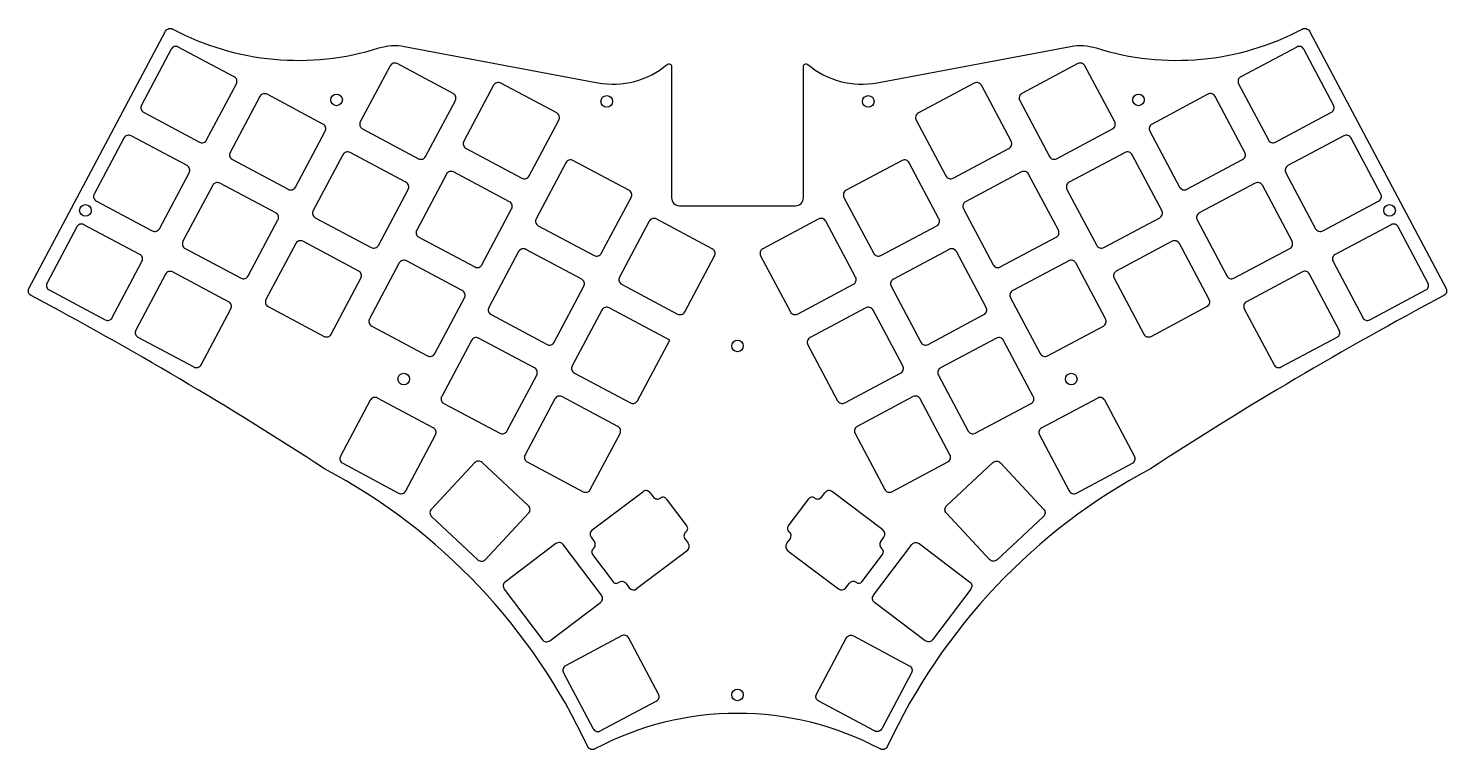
# Model space of a CAD drawing. Header units: millimetres. Extents: x 0 to 269, y -141 to -5.
import ezdxf

# ---------------------------------------------------------------- set-up
doc = ezdxf.new("R2010")
doc.units = ezdxf.units.MM
doc.layers.get('0').update_dxf_attribs({"linetype": 'CONTINUOUS'})

msp = doc.modelspace()

# ---------------------------------------------------------------- linework, layer by layer
for p, q in [((107.17, -99.48), (116.75, -92.26)), ((118.15, -92.46), (118.75, -93.25)), ((120.15, -93.45), (120.16, -93.45)), ((121.21, -93.6), (125.12, -98.79)), ((144.31, -98.79), (148.22, -93.6)), ((149.27, -93.45), (149.27, -93.45)), ((150.68, -93.25), (151.28, -92.46)), ((162.26, -99.48), (152.68, -92.26)), ((106.97, -100.88), (107.57, -101.68)), ((124.77, -101.24), (125.37, -102.04)), ((124.97, -99.84), (124.97, -99.84)), ((144.06, -102.04), (144.66, -101.24)), ((144.46, -99.84), (144.46, -99.84)), ((161.86, -101.68), (162.46, -100.88)), ((107.23, -104.13), (111.14, -109.32)), ((107.38, -103.08), (107.38, -103.08)), ((125.18, -103.44), (115.59, -110.66)), ((144.25, -103.44), (153.84, -110.66)), ((158.29, -109.32), (162.2, -104.13)), ((162.05, -103.08), (162.05, -103.08)), ((112.19, -109.47), (112.19, -109.47)), ((113.59, -109.67), (114.19, -110.46)), ((155.24, -110.46), (155.84, -109.67)), ((157.24, -109.47), (157.24, -109.47))]:
    msp.add_line(p, q)
for points in [[(0.47, -53.77), (26.36, -5.07, -0.414214), (27.71, -4.66, 0.201146), (66.76, -8.25, -0.123296), (71.61, -7.96), (108.24, -14.83, 0.225462), (121.39, -11.36, -0.638293), (122.21, -11.74), (122.21, -36.61, 0.414214), (123.71, -38.11), (145.71, -38.11, 0.414214), (147.21, -36.61), (147.21, -11.74, -0.638367), (148.03, -11.36, 0.225518), (161.18, -14.83), (197.82, -7.96, -0.123286), (202.67, -8.25, 0.201136), (241.71, -4.66, -0.414214), (243.06, -5.07), (268.95, -53.77, -0.414214), (268.54, -55.12, 0.022281), (212.94, -87.94, 0.163343), (163.08, -140.57, -0.414214), (161.73, -140.98, 0.249328), (107.68, -140.98, -0.414214), (106.33, -140.57, 0.163446), (56.49, -87.94, 0.022242), (0.88, -55.12, -0.414214)], [(22.19, -20.43), (32.78, -26.07, 0.414214), (34.13, -25.65), (39.77, -15.06, 0.414214), (39.35, -13.71), (28.76, -8.07, 0.414214), (27.41, -8.49), (21.77, -19.08, 0.414214)], [(229.65, -15.06), (235.29, -25.65, 0.414214), (236.64, -26.07), (247.23, -20.43, 0.414214), (247.65, -19.08), (242.01, -8.49, 0.414214), (240.66, -8.07), (230.07, -13.71, 0.414214)], [(80.83, -16.86), (70.24, -11.22, 0.414214), (68.89, -11.64), (63.25, -22.23, 0.414214), (63.67, -23.58), (74.26, -29.22, 0.414214), (75.61, -28.8), (81.25, -18.21, 0.414214)], [(188.18, -18.21), (193.82, -28.8, 0.414214), (195.17, -29.22), (205.76, -23.58, 0.414214), (206.18, -22.23), (200.54, -11.64, 0.414214), (199.19, -11.22), (188.6, -16.86, 0.414214)], [(100.45, -20.54), (89.86, -14.9, 0.414214), (88.51, -15.32), (82.87, -25.91, 0.414214), (83.29, -27.26), (93.88, -32.9, 0.414214), (95.23, -32.48), (100.87, -21.89, 0.414214)], [(168.56, -21.89), (174.2, -32.48, 0.414214), (175.55, -32.9), (186.14, -27.26, 0.414214), (186.56, -25.91), (180.92, -15.32, 0.414214), (179.57, -14.9), (168.98, -20.54, 0.414214)], [(56.17, -22.65), (45.58, -17.02, 0.414214), (44.23, -17.43), (38.59, -28.02, 0.414214), (39.01, -29.38), (49.6, -35.01, 0.414214), (50.95, -34.6), (56.59, -24, 0.414214)], [(212.84, -24), (218.48, -34.59, 0.414214), (219.83, -35.01), (230.42, -29.37, 0.414214), (230.84, -28.02), (225.2, -17.43, 0.414214), (223.85, -17.01), (213.26, -22.65, 0.414214)], [(18.46, -25.31), (12.83, -35.9, 0.414214), (13.24, -37.25), (23.84, -42.89, 0.414214), (25.19, -42.47), (30.82, -31.88, 0.414214), (30.41, -30.53), (19.82, -24.89, 0.414214)], [(256.59, -35.9), (250.96, -25.31, 0.414214), (249.6, -24.89), (239.01, -30.53, 0.414214), (238.6, -31.88), (244.23, -42.47, 0.414214), (245.58, -42.89), (256.18, -37.25, 0.414214)], [(59.94, -28.46), (54.31, -39.05, 0.414214), (54.72, -40.4), (65.32, -46.04, 0.414214), (66.67, -45.62), (72.3, -35.03, 0.414214), (71.89, -33.68), (61.3, -28.04, 0.414214)], [(114.13, -35.2), (103.54, -29.56, 0.414214), (102.19, -29.98), (96.55, -40.57, 0.414214), (96.97, -41.92), (107.56, -47.56, 0.414214), (108.91, -47.14), (114.55, -36.55, 0.414214)], [(154.88, -36.55), (160.52, -47.14, 0.414214), (161.87, -47.56), (172.46, -41.92, 0.414214), (172.88, -40.57), (167.24, -29.98, 0.414214), (165.89, -29.56), (155.3, -35.2, 0.414214)], [(215.12, -39.05), (209.49, -28.46, 0.414214), (208.13, -28.04), (197.54, -33.68, 0.414214), (197.13, -35.03), (202.76, -45.62, 0.414214), (204.11, -46.04), (214.71, -40.4, 0.414214)], [(79.56, -32.14), (73.93, -42.73, 0.414214), (74.34, -44.08), (84.94, -49.72, 0.414214), (86.29, -49.3), (91.92, -38.71, 0.414214), (91.51, -37.36), (80.92, -31.72, 0.414214)], [(195.5, -42.73), (189.87, -32.14, 0.414214), (188.51, -31.72), (177.92, -37.36, 0.414214), (177.51, -38.71), (183.14, -49.3, 0.414214), (184.49, -49.72), (195.09, -44.08, 0.414214)], [(35.28, -34.25), (29.65, -44.84, 0.414214), (30.06, -46.2), (40.66, -51.83, 0.414214), (42.01, -51.42), (47.64, -40.82, 0.414214), (47.23, -39.47), (36.64, -33.84, 0.414214)], [(239.78, -44.84), (234.15, -34.25, 0.414214), (232.79, -33.83), (222.2, -39.47, 0.414214), (221.79, -40.82), (227.42, -51.41, 0.414214), (228.77, -51.83), (239.37, -46.19, 0.414214)], [(9.52, -42.13), (3.89, -52.72, 0.414214), (4.3, -54.07), (14.89, -59.71, 0.414214), (16.25, -59.29), (21.88, -48.7, 0.414214), (21.47, -47.35), (10.87, -41.71, 0.414214)], [(129.92, -46.27), (119.33, -40.63, 0.414214), (117.98, -41.05), (112.34, -51.64, 0.414214), (112.76, -52.99), (123.35, -58.63, 0.414214), (124.7, -58.21), (130.34, -47.62, 0.414214)], [(139.09, -47.62), (144.73, -58.21, 0.414214), (146.08, -58.63), (156.67, -52.99, 0.414214), (157.09, -51.64), (151.45, -41.05, 0.414214), (150.1, -40.63), (139.51, -46.27, 0.414214)], [(265.53, -52.72), (259.9, -42.13, 0.414214), (258.55, -41.71), (247.95, -47.35, 0.414214), (247.54, -48.7), (253.17, -59.29, 0.414214), (254.53, -59.71), (265.12, -54.07, 0.414214)], [(51, -45.28), (45.37, -55.87, 0.414214), (45.78, -57.22), (56.37, -62.86, 0.414214), (57.73, -62.44), (63.36, -51.85, 0.414214), (62.95, -50.5), (52.35, -44.86, 0.414214)], [(224.06, -55.87), (218.43, -45.28, 0.414214), (217.08, -44.86), (206.48, -50.5, 0.414214), (206.07, -51.85), (211.7, -62.44, 0.414214), (213.06, -62.86), (223.65, -57.22, 0.414214)], [(93.24, -46.8), (87.61, -57.39, 0.414214), (88.02, -58.74), (98.62, -64.38, 0.414214), (99.97, -63.96), (105.6, -53.37, 0.414214), (105.19, -52.02), (94.6, -46.38, 0.414214)], [(181.82, -57.39), (176.19, -46.8, 0.414214), (174.83, -46.38), (164.24, -52.02, 0.414214), (163.83, -53.37), (169.46, -63.96, 0.414214), (170.81, -64.38), (181.41, -58.74, 0.414214)], [(26.34, -51.07), (20.71, -61.67, 0.414214), (21.12, -63.02), (31.71, -68.65, 0.414214), (33.07, -68.24), (38.7, -57.64, 0.414214), (38.29, -56.29), (27.69, -50.66, 0.414214)], [(70.62, -48.96), (64.99, -59.55, 0.414214), (65.4, -60.9), (75.99, -66.54, 0.414214), (77.35, -66.12), (82.98, -55.53, 0.414214), (82.57, -54.18), (71.97, -48.54, 0.414214)], [(204.44, -59.55), (198.81, -48.96, 0.414214), (197.46, -48.54), (186.86, -54.18, 0.414214), (186.45, -55.53), (192.08, -66.12, 0.414214), (193.44, -66.54), (204.03, -60.9, 0.414214)], [(248.72, -61.66), (243.09, -51.07, 0.414214), (241.74, -50.65), (231.14, -56.29, 0.414214), (230.73, -57.64), (236.36, -68.23, 0.414214), (237.72, -68.65), (248.31, -63.01, 0.414214)], [(109.03, -57.87), (103.4, -68.46, 0.414214), (103.81, -69.81), (114.41, -75.45, 0.414214), (115.76, -75.03), (121.86, -63.56), (110.39, -57.45, 0.414214)], [(155.02, -75.45), (165.62, -69.81, 0.414214), (166.03, -68.46), (160.4, -57.87, 0.414214), (159.04, -57.45), (148.45, -63.09, 0.414214), (148.04, -64.44), (153.67, -75.03, 0.414214)], [(84.3, -63.62), (78.67, -74.21, 0.414214), (79.08, -75.56), (89.67, -81.2, 0.414214), (91.03, -80.78), (96.66, -70.19, 0.414214), (96.25, -68.84), (85.65, -63.2, 0.414214)], [(190.76, -74.21), (185.13, -63.62, 0.414214), (183.78, -63.2), (173.18, -68.84, 0.414214), (172.77, -70.19), (178.4, -80.78, 0.414214), (179.76, -81.2), (190.35, -75.56, 0.414214)], [(65.13, -74.95), (59.5, -85.54, 0.414214), (59.91, -86.89), (70.5, -92.53, 0.414214), (71.86, -92.11), (77.49, -81.52, 0.414214), (77.08, -80.17), (66.48, -74.53, 0.414214)], [(100.09, -74.69), (94.46, -85.28, 0.414214), (94.87, -86.63), (105.46, -92.27, 0.414214), (106.82, -91.85), (112.45, -81.26, 0.414214), (112.04, -79.91), (101.44, -74.27, 0.414214)], [(167.99, -74.27), (157.39, -79.91, 0.414214), (156.98, -81.26), (162.61, -91.85, 0.414214), (163.97, -92.27), (174.56, -86.63, 0.414214), (174.97, -85.28), (169.34, -74.69, 0.414214)], [(191.94, -81.52), (197.57, -92.11, 0.414214), (198.93, -92.53), (209.52, -86.89, 0.414214), (209.93, -85.54), (204.3, -74.95, 0.414214), (202.95, -74.53), (192.35, -80.17, 0.414214)], [(76.76, -96.98), (85.54, -105.16, 0.414214), (86.95, -105.11), (95.13, -96.34, 0.414214), (95.09, -94.92), (86.31, -86.74, 0.414214), (84.9, -86.79), (76.71, -95.56, 0.414214)], [(184.52, -86.79), (192.71, -95.56, -0.414214), (192.66, -96.98), (183.88, -105.16, -0.414214), (182.47, -105.11), (174.29, -96.34, -0.414214), (174.33, -94.92), (183.11, -86.74, -0.414214)], [(90.53, -110.71), (97.75, -120.29, 0.414214), (99.15, -120.49), (108.74, -113.27, 0.414214), (108.93, -111.87), (101.71, -102.29, 0.414214), (100.31, -102.09), (90.73, -109.31, 0.414214)], [(178.89, -110.71), (171.67, -120.29, -0.414214), (170.27, -120.49), (160.68, -113.27, -0.414214), (160.49, -111.87), (167.71, -102.29, -0.414214), (169.11, -102.09), (178.69, -109.31, -0.414214)], [(119.73, -130.58), (114.1, -119.99, 0.414214), (112.74, -119.57), (102.15, -125.21, 0.414214), (101.74, -126.56), (107.37, -137.15, 0.414214), (108.72, -137.57), (119.32, -131.93, 0.414214)], [(167.67, -126.56), (162.04, -137.15, -0.414214), (160.69, -137.57), (150.09, -131.93, -0.414214), (149.68, -130.58), (155.31, -119.99, -0.414214), (156.67, -119.57), (167.26, -125.21, -0.414214)]]:
    msp.add_lwpolyline(points, format="xyb", close=True)
for centre in [(58.74, -18.08), (109.94, -18.37), (159.49, -18.37), (210.69, -18.08), (11.17, -39.01), (258.25, -39.01), (134.71, -64.67), (71.48, -70.94), (197.95, -70.94), (134.71, -130.74)]:
    msp.add_circle(centre, 1.1)
for centre, radius, start, end in [((117.35, -93.06), 1, 37, 127), ((119.55, -92.65), 1, 217, 307.0056), ((120.61, -94.05), 0.75, 37, 127.0038), ((148.82, -94.05), 0.75, 52.9967, 143), ((149.88, -92.65), 1, 232.9967, 323), ((152.08, -93.06), 1, 53, 143), ((124.52, -99.24), 0.75, -53.0039, 37), ((144.91, -99.24), 0.75, 143, 232.9967), ((107.77, -100.28), 1, 127, 217), ((106.77, -102.28), 1, -53.0443, 37), ((125.57, -100.64), 1, 126.9961, 217), ((124.58, -102.64), 1, -53, 37), ((144.85, -102.64), 1, 143, 233), ((143.86, -100.64), 1, -37, 52.9967), ((162.66, -102.28), 1, 143, 232.9967), ((161.66, -100.28), 1, -37, 53), ((107.83, -103.68), 0.75, 126.9557, 217), ((161.6, -103.68), 0.75, -37, 52.9967), ((111.74, -108.87), 0.75, 217, 307.0033), ((112.79, -110.27), 1, 37, 127.0033), ((156.64, -110.27), 1, 53.0685, 143), ((157.69, -108.87), 0.75, 233.0685, 323), ((114.99, -109.86), 1, 217, 307), ((154.44, -109.86), 1, 233, 323)]:
    msp.add_arc(centre, radius, start, end)

doc.saveas('drawing.dxf')
